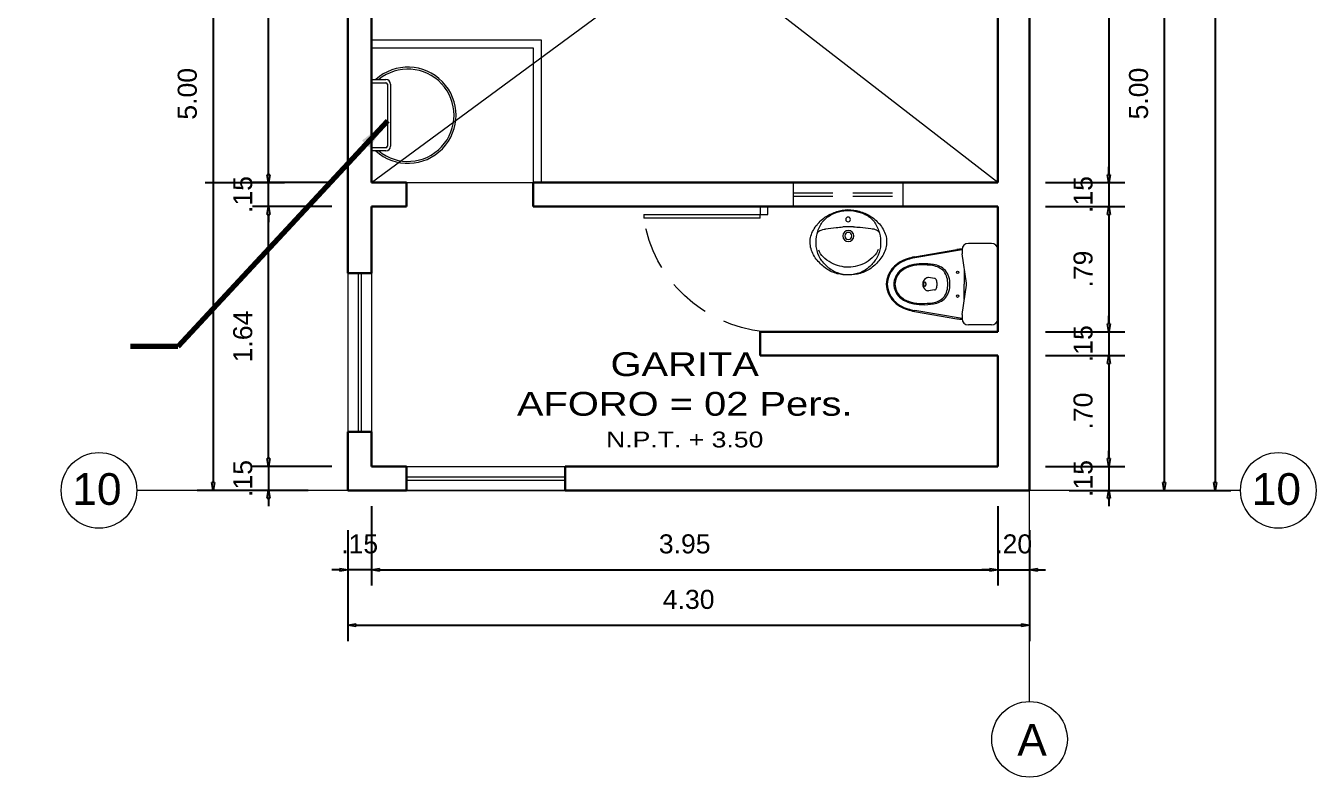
# Model space of a CAD drawing. Header units: millimetres. Extents: x 1675 to 1732.9, y 581.7 to 641.7.
# Drawn here: x 1717.38 to 1725.52, y 615.78 to 620.51 of the extents above; entities that cross this region are included whole.
import ezdxf

# ---------------------------------------------------------------- set-up
doc = ezdxf.new("R2010")
doc.units = ezdxf.units.MM
doc.linetypes.add('DASHDOT', pattern=[25.4, 12.7, -6.35, 0, -6.35])
doc.linetypes.add('HIDDEN', pattern=[0.375, 0.25, -0.125])
doc.layers.get('0').update_dxf_attribs({"lineweight": 5})
doc.layers.get('Defpoints').update_dxf_attribs({"color": 8, "lineweight": 5})
for name, color, linetype, lineweight in [('COTAS', 8, 'Continuous', 5), ('EJES', 92, 'DASHDOT', 5), ('ESCALERA', 8, 'Continuous', 5), ('MURO BAJO', 7, 'Continuous', 20), ('Muros', 7, 'Continuous', 30), ('PROYECCION', 8, 'HIDDEN', 5), ('Proyecciones', 8, 'HIDDEN', 5), ('PUERTA', 8, 'Continuous', 5), ('SANITARIOS', 8, 'Continuous', 5), ('texto', 7, 'Continuous', 5), ('VENTANAS', 8, 'Continuous', 9)]:
    doc.layers.add(name, color=color, linetype=linetype, lineweight=lineweight)
doc.styles.add('COTAS', font='', dxfattribs={"height": 0.22})
doc.styles.add('ROMANS', font='arial.ttf')
doc.styles.get("Standard").update_dxf_attribs({"font": 'arial.ttf'})
doc.styles.add('Texto peqño', font='sanss___.ttf', dxfattribs={"height": 0.12})
doc.styles.get('COTAS').set_extended_font_data('Zurich Ex BT')
doc.dimstyles.new('100', dxfattribs={"dimtxt": 0.12, "dimasz": 0.05, "dimexe": 0.1, "dimexo": 0.25, "dimgap": 0.1, "dimtad": 1, "dimzin": 4, "dimdsep": 46, "dimtxsty": 'Texto peqño', "dimblk": 'CLOSEDBLANK', "dimcen": -0.05, "dimdle": 0.1, "dimclrd": 256, "dimclre": 256, "dimclrt": 256, "dimadec": 0, "dimazin": 0, "dimtfac": 1, "dimtix": 1, "dimtmove": 0, "dimatfit": 3, "dimldrblk": 'ARCHTICK', "dimfxl": 0, "dimarcsym": 0})
doc.dimstyles.new('GINMASIO', dxfattribs={"dimtxt": 0.22, "dimasz": 0.35, "dimexe": 0.28, "dimexo": 0.09, "dimgap": 0.11, "dimtad": 1, "dimlfac": 0.5, "dimzin": 4, "dimdsep": 46, "dimtxsty": 'COTAS', "dimblk": 'SMALL', "dimcen": 0.3, "dimdle": 0.25, "dimclrd": 2, "dimclre": 2, "dimazin": 0, "dimtfac": 1, "dimtmove": 0, "dimatfit": 3, "dimfxl": 0, "dimarcsym": 0})

# ---------------------------------------------------------------- blocks, each defined once
blk = doc.blocks.new('_ClosedBlank')
at = {"color": 0, "linetype": 'ByBlock', "lineweight": -2}
for p, q in [((-1, 0.17), (0, 0)), ((-1, 0.17), (-1, -0.17)), ((0, 0), (-1, -0.17))]:
    blk.add_line(p, q, dxfattribs=at)
blk = doc.blocks.new('*D224')
at = {"layer": 'COTAS', "linetype": 'ByBlock', "lineweight": -2}
for p, q in [((1718.912, 617.7833), (1718.912, 617.8333)), ((1718.912, 617.7333), (1718.912, 617.5833)), ((1718.912, 617.5333), (1718.912, 617.4833))]:
    blk.add_line(p, q, dxfattribs=at)
at = {"layer": 'COTAS', "lineweight": -2}
for p, q in [((1719.312, 617.7333), (1718.812, 617.7333)), ((1719.162, 617.5833), (1718.812, 617.5833))]:
    blk.add_line(p, q, dxfattribs=at)
at = {"layer": 'Defpoints', "color": 0}
for p in [(1719.562, 617.7333, 0), (1718.912, 617.5833), (1719.412, 617.5833)]:
    blk.add_point(p, dxfattribs=at)
at = {"layer": 'COTAS', "lineweight": -2, "xscale": 0.05, "yscale": 0.05, "zscale": 0.05}
for p, rotation in [((1718.912, 617.7333), 270), ((1718.912, 617.5833), 90)]:
    blk.add_blockref('_ClosedBlank', p, dxfattribs=dict(at, rotation=rotation))
at = {"layer": 'COTAS', "insert": (1718.7501, 617.6583), "char_height": 0.12, "attachment_point": 5, "rotation": 90, "style": 'Texto peqño'}
blk.add_mtext('.15', dxfattribs=at)
blk = doc.blocks.new('_ARCHTICK')
at = {"color": 0, "linetype": 'ByBlock', "const_width": 0.15}
blk.add_lwpolyline([(-0.5, -0.5), (0.5, 0.5)], dxfattribs=at)
blk = doc.blocks.new('*D225')
at = {"layer": 'COTAS', "lineweight": -2}
for p, q in [((1718.962, 622.5833), (1718.462, 622.5833)), ((1718.962, 617.5833), (1718.462, 617.5833))]:
    blk.add_line(p, q, dxfattribs=at)
at = {"layer": 'COTAS', "linetype": 'ByBlock', "lineweight": -2}
blk.add_line((1718.562, 622.5333), (1718.562, 617.6333), dxfattribs=at)
at = {"layer": 'Defpoints', "color": 0}
for p in [(1719.412, 622.5833, 0), (1718.562, 617.5833), (1719.412, 617.5833)]:
    blk.add_point(p, dxfattribs=at)
at = {"layer": 'COTAS', "lineweight": -2, "xscale": 0.05, "yscale": 0.05, "zscale": 0.05}
for p, rotation in [((1718.562, 622.5833), 90), ((1718.562, 617.5833), 270)]:
    blk.add_blockref('_ClosedBlank', p, dxfattribs=dict(at, rotation=rotation))
at = {"layer": 'COTAS', "insert": (1718.4001, 620.0833), "char_height": 0.12, "attachment_point": 5, "rotation": 90, "style": 'Texto peqño'}
blk.add_mtext('5.00', dxfattribs=at)
blk = doc.blocks.new('*D260')
at = {"layer": 'COTAS', "lineweight": -2}
for p, q in [((1719.312, 619.3733), (1718.812, 619.3733)), ((1719.312, 617.7333), (1718.812, 617.7333))]:
    blk.add_line(p, q, dxfattribs=at)
at = {"layer": 'COTAS', "linetype": 'ByBlock', "lineweight": -2}
blk.add_line((1718.912, 617.7833), (1718.912, 619.3233), dxfattribs=at)
at = {"layer": 'Defpoints', "color": 0}
for p in [(1718.912, 619.3733), (1719.562, 619.3733), (1719.562, 617.7333)]:
    blk.add_point(p, dxfattribs=at)
at = {"layer": 'COTAS', "lineweight": -2, "xscale": 0.05, "yscale": 0.05, "zscale": 0.05}
for p, rotation in [((1718.912, 619.3733), 90), ((1718.912, 617.7333), 270)]:
    blk.add_blockref('_ClosedBlank', p, dxfattribs=dict(at, rotation=rotation))
at = {"layer": 'COTAS', "insert": (1718.7501, 618.5533), "char_height": 0.12, "attachment_point": 5, "rotation": 90, "style": 'Texto peqño'}
blk.add_mtext('1.64', dxfattribs=at)
blk = doc.blocks.new('*D261')
at = {"layer": 'COTAS', "linetype": 'ByBlock', "lineweight": -2}
for p, q in [((1718.912, 619.5733), (1718.912, 619.6233)), ((1718.912, 619.3733), (1718.912, 619.5233)), ((1718.912, 619.3233), (1718.912, 619.2733))]:
    blk.add_line(p, q, dxfattribs=at)
at = {"layer": 'COTAS', "lineweight": -2}
for p, q in [((1719.312, 619.5233), (1718.812, 619.5233)), ((1719.312, 619.3733), (1718.812, 619.3733))]:
    blk.add_line(p, q, dxfattribs=at)
at = {"layer": 'Defpoints', "color": 0}
for p in [(1718.912, 619.5233), (1719.562, 619.5233), (1719.562, 619.3733)]:
    blk.add_point(p, dxfattribs=at)
at = {"layer": 'COTAS', "lineweight": -2, "xscale": 0.05, "yscale": 0.05, "zscale": 0.05}
for p, rotation in [((1718.912, 619.5233), 270), ((1718.912, 619.3733), 90)]:
    blk.add_blockref('_ClosedBlank', p, dxfattribs=dict(at, rotation=rotation))
at = {"layer": 'COTAS', "insert": (1718.7501, 619.4483), "char_height": 0.12, "attachment_point": 5, "rotation": 90, "style": 'Texto peqño'}
blk.add_mtext('.15', dxfattribs=at)
blk = doc.blocks.new('*D262')
at = {"layer": 'COTAS', "lineweight": -2}
for p, q in [((1719.162, 622.5833), (1718.812, 622.5833)), ((1718.512, 619.5233), (1719.012, 619.5233))]:
    blk.add_line(p, q, dxfattribs=at)
at = {"layer": 'COTAS', "linetype": 'ByBlock', "lineweight": -2}
blk.add_line((1718.912, 619.5733), (1718.912, 622.5333), dxfattribs=at)
at = {"layer": 'Defpoints', "color": 0}
for p in [(1718.912, 622.5833), (1719.412, 622.5833), (1715.3168, 619.5233)]:
    blk.add_point(p, dxfattribs=at)
at = {"layer": 'COTAS', "lineweight": -2, "xscale": 0.05, "yscale": 0.05, "zscale": 0.05}
for p, rotation in [((1718.912, 622.5833), 90), ((1718.912, 619.5233), 270)]:
    blk.add_blockref('_ClosedBlank', p, dxfattribs=dict(at, rotation=rotation))
at = {"layer": 'COTAS', "insert": (1718.7501, 621.0533), "char_height": 0.12, "attachment_point": 5, "rotation": 90, "style": 'Texto peqño'}
blk.add_mtext('3.06', dxfattribs=at)
blk = doc.blocks.new('*D235')
at = {"layer": 'COTAS', "lineweight": -2}
for p, q in [((1724.4822, 631.2033), (1724.9822, 631.2033)), ((1724.4822, 617.5833), (1724.9822, 617.5833))]:
    blk.add_line(p, q, dxfattribs=at)
at = {"layer": 'COTAS', "linetype": 'ByBlock', "lineweight": -2}
blk.add_line((1724.8822, 631.1533), (1724.8822, 617.6333), dxfattribs=at)
at = {"layer": 'Defpoints', "color": 0}
for p in [(1723.712, 631.2033), (1723.712, 617.5833), (1724.8822, 617.5833)]:
    blk.add_point(p, dxfattribs=at)
at = {"layer": 'COTAS', "lineweight": -2, "xscale": 0.05, "yscale": 0.05, "zscale": 0.05}
for p, rotation in [((1724.8822, 631.2033), 90), ((1724.8822, 617.5833), 270)]:
    blk.add_blockref('_ClosedBlank', p, dxfattribs=dict(at, rotation=rotation))
at = {"layer": 'COTAS', "insert": (1724.7203, 624.3933), "char_height": 0.12, "attachment_point": 5, "rotation": 90, "style": 'Texto peqño'}
blk.add_mtext('13.62', dxfattribs=at)
blk = doc.blocks.new('*D243')
at = {"layer": 'COTAS', "lineweight": -2}
for p, q in [((1723.812, 622.4333), (1724.312, 622.4333)), ((1723.812, 619.5233), (1724.312, 619.5233))]:
    blk.add_line(p, q, dxfattribs=at)
at = {"layer": 'COTAS', "linetype": 'ByBlock', "lineweight": -2}
blk.add_line((1724.212, 622.3833), (1724.212, 619.5733), dxfattribs=at)
at = {"layer": 'Defpoints', "color": 0}
for p in [(1723.512, 622.4333), (1723.512, 619.5233), (1724.212, 619.5233)]:
    blk.add_point(p, dxfattribs=at)
at = {"layer": 'COTAS', "lineweight": -2, "xscale": 0.05, "yscale": 0.05, "zscale": 0.05}
for p, rotation in [((1724.212, 622.4333), 90), ((1724.212, 619.5233), 270)]:
    blk.add_blockref('_ClosedBlank', p, dxfattribs=dict(at, rotation=rotation))
at = {"layer": 'COTAS', "insert": (1724.0501, 620.9783), "char_height": 0.12, "attachment_point": 5, "rotation": 90, "style": 'Texto peqño'}
blk.add_mtext('2.91', dxfattribs=at)
blk = doc.blocks.new('*D246')
at = {"layer": 'COTAS', "lineweight": -2}
for p, q in [((1724.162, 622.5862), (1724.662, 622.5862)), ((1724.162, 617.5833), (1724.662, 617.5833))]:
    blk.add_line(p, q, dxfattribs=at)
at = {"layer": 'COTAS', "linetype": 'ByBlock', "lineweight": -2}
blk.add_line((1724.562, 622.5362), (1724.562, 617.6333), dxfattribs=at)
at = {"layer": 'Defpoints', "color": 0}
for p in [(1723.712, 622.5862), (1723.712, 617.5833), (1724.562, 617.5833)]:
    blk.add_point(p, dxfattribs=at)
at = {"layer": 'COTAS', "lineweight": -2, "xscale": 0.05, "yscale": 0.05, "zscale": 0.05}
for p, rotation in [((1724.562, 622.5862), 90), ((1724.562, 617.5833), 270)]:
    blk.add_blockref('_ClosedBlank', p, dxfattribs=dict(at, rotation=rotation))
at = {"layer": 'COTAS', "insert": (1724.4001, 620.0848), "char_height": 0.12, "attachment_point": 5, "rotation": 90, "style": 'Texto peqño'}
blk.add_mtext('5.00', dxfattribs=at)
blk = doc.blocks.new('*D250')
at = {"layer": 'COTAS', "linetype": 'ByBlock', "lineweight": -2}
for p, q in [((1724.212, 619.5733), (1724.212, 619.6233)), ((1724.212, 619.5233), (1724.212, 619.3733)), ((1724.212, 619.3233), (1724.212, 619.2733))]:
    blk.add_line(p, q, dxfattribs=at)
at = {"layer": 'COTAS', "lineweight": -2}
for p, q in [((1723.812, 619.5233), (1724.312, 619.5233)), ((1723.812, 619.3733), (1724.312, 619.3733))]:
    blk.add_line(p, q, dxfattribs=at)
at = {"layer": 'Defpoints', "color": 0}
for p in [(1723.512, 619.5233), (1723.512, 619.3733), (1724.212, 619.3733)]:
    blk.add_point(p, dxfattribs=at)
at = {"layer": 'COTAS', "lineweight": -2, "xscale": 0.05, "yscale": 0.05, "zscale": 0.05}
for p, rotation in [((1724.212, 619.5233), 270), ((1724.212, 619.3733), 90)]:
    blk.add_blockref('_ClosedBlank', p, dxfattribs=dict(at, rotation=rotation))
at = {"layer": 'COTAS', "insert": (1724.0501, 619.4483), "char_height": 0.12, "attachment_point": 5, "rotation": 90, "style": 'Texto peqño'}
blk.add_mtext('.15', dxfattribs=at)
blk = doc.blocks.new('*D251')
at = {"layer": 'COTAS', "lineweight": -2}
for p, q in [((1723.812, 619.3733), (1724.312, 619.3733)), ((1723.812, 618.5833), (1724.312, 618.5833))]:
    blk.add_line(p, q, dxfattribs=at)
at = {"layer": 'COTAS', "linetype": 'ByBlock', "lineweight": -2}
blk.add_line((1724.212, 619.3233), (1724.212, 618.6333), dxfattribs=at)
at = {"layer": 'Defpoints', "color": 0}
for p in [(1723.512, 619.3733), (1723.512, 618.5833), (1724.212, 618.5833)]:
    blk.add_point(p, dxfattribs=at)
at = {"layer": 'COTAS', "lineweight": -2, "xscale": 0.05, "yscale": 0.05, "zscale": 0.05}
for p, rotation in [((1724.212, 619.3733), 90), ((1724.212, 618.5833), 270)]:
    blk.add_blockref('_ClosedBlank', p, dxfattribs=dict(at, rotation=rotation))
at = {"layer": 'COTAS', "insert": (1724.0501, 618.9783), "char_height": 0.12, "attachment_point": 5, "rotation": 90, "style": 'Texto peqño'}
blk.add_mtext('.79', dxfattribs=at)
blk = doc.blocks.new('*D252')
at = {"layer": 'COTAS', "linetype": 'ByBlock', "lineweight": -2}
for p, q in [((1724.212, 618.6333), (1724.212, 618.6833)), ((1724.212, 618.5833), (1724.212, 618.4333)), ((1724.212, 618.3833), (1724.212, 618.3333))]:
    blk.add_line(p, q, dxfattribs=at)
at = {"layer": 'COTAS', "lineweight": -2}
for p, q in [((1723.812, 618.5833), (1724.312, 618.5833)), ((1723.812, 618.4333), (1724.312, 618.4333))]:
    blk.add_line(p, q, dxfattribs=at)
at = {"layer": 'Defpoints', "color": 0}
for p in [(1723.512, 618.5833), (1723.512, 618.4333), (1724.212, 618.4333)]:
    blk.add_point(p, dxfattribs=at)
at = {"layer": 'COTAS', "lineweight": -2, "xscale": 0.05, "yscale": 0.05, "zscale": 0.05}
for p, rotation in [((1724.212, 618.5833), 270), ((1724.212, 618.4333), 90)]:
    blk.add_blockref('_ClosedBlank', p, dxfattribs=dict(at, rotation=rotation))
at = {"layer": 'COTAS', "insert": (1724.0501, 618.5083), "char_height": 0.12, "attachment_point": 5, "rotation": 90, "style": 'Texto peqño'}
blk.add_mtext('.15', dxfattribs=at)
blk = doc.blocks.new('*D253')
at = {"layer": 'COTAS', "lineweight": -2}
for p, q in [((1723.812, 618.4333), (1724.312, 618.4333)), ((1723.812, 617.7333), (1724.312, 617.7333))]:
    blk.add_line(p, q, dxfattribs=at)
at = {"layer": 'COTAS', "linetype": 'ByBlock', "lineweight": -2}
blk.add_line((1724.212, 618.3833), (1724.212, 617.7833), dxfattribs=at)
at = {"layer": 'Defpoints', "color": 0}
for p in [(1723.512, 618.4333), (1723.512, 617.7333), (1724.212, 617.7333)]:
    blk.add_point(p, dxfattribs=at)
at = {"layer": 'COTAS', "lineweight": -2, "xscale": 0.05, "yscale": 0.05, "zscale": 0.05}
for p, rotation in [((1724.212, 618.4333), 90), ((1724.212, 617.7333), 270)]:
    blk.add_blockref('_ClosedBlank', p, dxfattribs=dict(at, rotation=rotation))
at = {"layer": 'COTAS', "insert": (1724.0501, 618.0833), "char_height": 0.12, "attachment_point": 5, "rotation": 90, "style": 'Texto peqño'}
blk.add_mtext('.70', dxfattribs=at)
blk = doc.blocks.new('*D254')
at = {"layer": 'COTAS', "linetype": 'ByBlock', "lineweight": -2}
for p, q in [((1724.212, 617.7833), (1724.212, 617.8333)), ((1724.212, 617.7333), (1724.212, 617.5833)), ((1724.212, 617.5333), (1724.212, 617.4833))]:
    blk.add_line(p, q, dxfattribs=at)
at = {"layer": 'COTAS', "lineweight": -2}
for p, q in [((1723.812, 617.7333), (1724.312, 617.7333)), ((1723.962, 617.5833), (1724.312, 617.5833))]:
    blk.add_line(p, q, dxfattribs=at)
at = {"layer": 'Defpoints', "color": 0}
for p in [(1723.512, 617.7333), (1723.712, 617.5833), (1724.212, 617.5833)]:
    blk.add_point(p, dxfattribs=at)
at = {"layer": 'COTAS', "lineweight": -2, "xscale": 0.05, "yscale": 0.05, "zscale": 0.05}
for p, rotation in [((1724.212, 617.7333), 270), ((1724.212, 617.5833), 90)]:
    blk.add_blockref('_ClosedBlank', p, dxfattribs=dict(at, rotation=rotation))
at = {"layer": 'COTAS', "insert": (1724.0501, 617.6583), "char_height": 0.12, "attachment_point": 5, "rotation": 90, "style": 'Texto peqño'}
blk.add_mtext('.15', dxfattribs=at)
blk = doc.blocks.new('WEFDED')
for p, q in [((1106.4174, 270.874), (1106.4174, 270.1781)), ((1106.4174, 270.874), (1106.4405, 270.874)), ((1106.4405, 270.1781), (1106.4405, 270.874)), ((1106.37, 270.1781), (1106.4174, 270.1781)), ((1106.37, 270.1307), (1106.37, 270.1781)), ((1106.4174, 270.1307), (1106.37, 270.1307)), ((1106.4174, 270.1781), (1106.4174, 270.1307)), ((1106.4405, 270.1781), (1106.4174, 270.1781))]:
    blk.add_line(p, q)
at = {"layer": 'Proyecciones'}
blk.add_arc((1106.3184, 270.0781), 0.8053, 5.43815, 81.27407, dxfattribs=at)
blk = doc.blocks.new('LAV')
for centre, radius in [((0, 0), 0.015), ((-0.0013, -0.104), 0.035), ((-0.0013, -0.104), 0.0225)]:
    blk.add_circle(centre, radius)
for centre, radius, start, end in [((0.0286, -0.232), 0.3041, 123.21207, 137.88508), ((-0.011, -0.1478), 0.2037, 116.08796, 136.15071), ((0.0133, -0.2374), 0.3006, 106.12311, 120.20751), ((0.014, -0.2372), 0.2954, 99.29424, 112.81741), ((0.0012, -0.1831), 0.2451, 90.10031, 106.92972), ((0.0057, -0.24), 0.297, 90.97076, 97.63274), ((-0.0116, -0.2397), 0.297, 80.97076, 87.63274), ((-0.0056, -0.183), 0.2451, 71.67378, 88.50319), ((-0.0198, -0.2368), 0.2954, 65.78609, 79.30926), ((-0.0191, -0.237), 0.3006, 58.39599, 72.48039), ((0.0074, -0.148), 0.2037, 42.45279, 62.51554), ((-0.0343, -0.2312), 0.3041, 40.71842, 55.39143), ((-0.0437, -0.1626), 0.2039, 138.71693, 161.94375), ((0.0374, -0.1449), 0.2422, 161.70873, 178.49142), ((-0.1685, -0.0938), 0.03, 111.08564, 166.0581), ((0.0011, -0.136), 0.2049, 140.87864, 160.89421), ((-0.1242, -0.2087), 0.1532, 97.26559, 111.08564), ((0.0522, -1.5925), 1.5482, 94.76697, 97.26559), ((-0.0102, -0.6647), 0.6186, 92.2733, 96.14554), ((-0.0235, 0.2777), 0.3245, 268.00607, 274.04981), ((0.0302, 0.2771), 0.3245, 264.55369, 270.59743), ((-0.006, -0.6648), 0.6186, 82.45796, 86.3302), ((-0.091, -1.5907), 1.5482, 81.33791, 83.83653), ((0.1191, -0.2117), 0.1532, 67.51786, 81.33791), ((-0.0044, -0.1359), 0.2049, 17.70929, 37.72486), ((0.1662, -0.0979), 0.03, 12.54539, 67.51786), ((-0.0409, -0.1439), 0.2422, 0.11207, 16.89477), ((0.0397, -0.1637), 0.2039, 16.65975, 39.88657), ((-0.1084, -0.1458), 0.1345, 176.69421, 194.63183), ((-0.136, -0.1325), 0.1068, 161.94375, 182.95939), ((-0.0298, -0.153), 0.1755, 175.27149, 186.91819), ((0.0261, -0.1537), 0.1755, 351.68531, 3.33201), ((0.1048, -0.1484), 0.1345, 343.97167, 1.90929), ((0.1328, -0.1358), 0.1068, 355.64411, 16.65975), ((-0.0612, -0.1335), 0.1833, 194.63183, 220.51929), ((-0.0277, -0.1527), 0.1776, 186.91819, 210.1042), ((-0.1015, -0.1655), 0.0902, 194.85678, 227.01181), ((0.073, -0.0799), 0.3015, 212.48776, 226.11574), ((-0.0325, -0.1164), 0.1741, 221.39232, 242.35676), ((0.0296, -0.1172), 0.1741, 296.24674, 317.21118), ((0.0975, -0.168), 0.0902, 311.59169, 343.74672), ((0.024, -0.1534), 0.1776, 328.4993, 351.68531), ((0.0579, -0.1349), 0.1833, 318.08421, 343.97167), ((0.0057, -0.0964), 0.2587, 217.1323, 234.49963), ((-0.0172, -0.1334), 0.2153, 233.74274, 253.86829), ((0.0031, -0.1441), 0.2069, 227.72475, 247.74002), ((-0.0111, -0.0959), 0.2024, 239.70568, 256.32653), ((-0.0074, -0.1401), 0.1609, 251.30656, 271.3318), ((0.004, -0.1403), 0.1609, 267.2717, 287.29694), ((0.0088, -0.0961), 0.2024, 282.27697, 298.89782), ((-0.0067, -0.1439), 0.2069, 290.86348, 310.87875), ((0.0139, -0.1338), 0.2153, 284.73521, 304.86076), ((-0.0749, -0.0781), 0.3015, 312.48776, 326.11574), ((-0.0081, -0.0962), 0.2587, 304.10387, 321.4712), ((-0.0006, -0.0458), 0.3042, 255.45069, 269.3069), ((0.0011, -0.1416), 0.2085, 248.52068, 268.52445), ((-0.0046, -0.1415), 0.2085, 270.07905, 290.08282), ((-0.0005, -0.0458), 0.3042, 269.2966, 283.15281)]:
    blk.add_arc(centre, radius, start, end)
blk = doc.blocks.new('*D226')
at = {"layer": 'COTAS', "lineweight": -2}
for p, q in [((1719.562, 617.4833), (1719.562, 616.9833)), ((1723.512, 617.4833), (1723.512, 616.9833))]:
    blk.add_line(p, q, dxfattribs=at)
at = {"layer": 'COTAS', "linetype": 'ByBlock', "lineweight": -2}
blk.add_line((1719.612, 617.0833), (1723.462, 617.0833), dxfattribs=at)
at = {"layer": 'Defpoints', "color": 0}
for p in [(1719.562, 617.7333), (1723.512, 617.7333), (1723.512, 617.0833)]:
    blk.add_point(p, dxfattribs=at)
at = {"layer": 'COTAS', "lineweight": -2, "xscale": 0.05, "yscale": 0.05, "zscale": 0.05, "rotation": 180}
blk.add_blockref('_ClosedBlank', (1719.562, 617.0833), dxfattribs=at)
at = {"layer": 'COTAS', "lineweight": -2, "xscale": 0.05, "yscale": 0.05, "zscale": 0.05}
blk.add_blockref('_ClosedBlank', (1723.512, 617.0833), dxfattribs=at)
at = {"layer": 'COTAS', "insert": (1721.537, 617.2452), "char_height": 0.12, "attachment_point": 5, "style": 'Texto peqño'}
blk.add_mtext('3.95', dxfattribs=at)
blk = doc.blocks.new('*D227')
at = {"layer": 'COTAS', "lineweight": -2}
for p, q in [((1723.512, 617.4833), (1723.512, 616.9833)), ((1723.712, 617.3333), (1723.712, 616.9833))]:
    blk.add_line(p, q, dxfattribs=at)
at = {"layer": 'COTAS', "linetype": 'ByBlock', "lineweight": -2}
for p, q in [((1723.462, 617.0833), (1723.412, 617.0833)), ((1723.512, 617.0833), (1723.712, 617.0833)), ((1723.762, 617.0833), (1723.812, 617.0833))]:
    blk.add_line(p, q, dxfattribs=at)
at = {"layer": 'Defpoints', "color": 0}
for p in [(1723.512, 617.7333), (1723.712, 617.5833, 0), (1723.712, 617.0833)]:
    blk.add_point(p, dxfattribs=at)
at = {"layer": 'COTAS', "lineweight": -2, "xscale": 0.05, "yscale": 0.05, "zscale": 0.05}
blk.add_blockref('_ClosedBlank', (1723.512, 617.0833), dxfattribs=at)
at = {"layer": 'COTAS', "lineweight": -2, "xscale": 0.05, "yscale": 0.05, "zscale": 0.05, "rotation": 180}
blk.add_blockref('_ClosedBlank', (1723.712, 617.0833), dxfattribs=at)
at = {"layer": 'COTAS', "insert": (1723.612, 617.2451), "char_height": 0.12, "attachment_point": 5, "style": 'Texto peqño'}
blk.add_mtext('.20', dxfattribs=at)
blk = doc.blocks.new('*D228')
at = {"layer": 'COTAS', "lineweight": -2}
for p, q in [((1719.412, 617.1333), (1719.412, 616.6333)), ((1723.712, 617.1333), (1723.712, 616.6333))]:
    blk.add_line(p, q, dxfattribs=at)
at = {"layer": 'COTAS', "linetype": 'ByBlock', "lineweight": -2}
blk.add_line((1719.462, 616.7333), (1723.662, 616.7333), dxfattribs=at)
at = {"layer": 'Defpoints', "color": 0}
for p in [(1719.412, 617.5833, 0), (1723.712, 617.5833, 0), (1723.712, 616.7333)]:
    blk.add_point(p, dxfattribs=at)
at = {"layer": 'COTAS', "lineweight": -2, "xscale": 0.05, "yscale": 0.05, "zscale": 0.05, "rotation": 180}
blk.add_blockref('_ClosedBlank', (1719.412, 616.7333), dxfattribs=at)
at = {"layer": 'COTAS', "lineweight": -2, "xscale": 0.05, "yscale": 0.05, "zscale": 0.05}
blk.add_blockref('_ClosedBlank', (1723.712, 616.7333), dxfattribs=at)
at = {"layer": 'COTAS', "insert": (1721.562, 616.8952), "char_height": 0.12, "attachment_point": 5, "style": 'Texto peqño'}
blk.add_mtext('4.30', dxfattribs=at)
blk = doc.blocks.new('*D229')
at = {"layer": 'COTAS', "lineweight": -2}
for p, q in [((1719.562, 617.4833), (1719.562, 616.9833)), ((1719.412, 617.3333), (1719.412, 616.9833))]:
    blk.add_line(p, q, dxfattribs=at)
at = {"layer": 'COTAS', "linetype": 'ByBlock', "lineweight": -2}
for p, q in [((1719.362, 617.0833), (1719.312, 617.0833)), ((1719.562, 617.0833), (1719.412, 617.0833)), ((1719.612, 617.0833), (1719.662, 617.0833))]:
    blk.add_line(p, q, dxfattribs=at)
at = {"layer": 'Defpoints', "color": 0}
for p in [(1719.562, 617.7333), (1719.412, 617.5833), (1719.412, 617.0833)]:
    blk.add_point(p, dxfattribs=at)
at = {"layer": 'COTAS', "lineweight": -2, "xscale": 0.05, "yscale": 0.05, "zscale": 0.05}
blk.add_blockref('_ClosedBlank', (1719.412, 617.0833), dxfattribs=at)
at = {"layer": 'COTAS', "lineweight": -2, "xscale": 0.05, "yscale": 0.05, "zscale": 0.05, "rotation": 180}
blk.add_blockref('_ClosedBlank', (1719.562, 617.0833), dxfattribs=at)
at = {"layer": 'COTAS', "insert": (1719.487, 617.2451), "char_height": 0.12, "attachment_point": 5, "style": 'Texto peqño'}
blk.add_mtext('.15', dxfattribs=at)
blk = doc.blocks.new('_Small')
at = {"layer": 'Muros', "color": 0, "lineweight": -2}
blk.add_circle((0, 0), 0.25, dxfattribs=at)

msp = doc.modelspace()

# ---------------------------------------------------------------- linework, layer by layer
at = {"layer": 'EJES', "ltscale": 10}
for p, q in [((1723.712, 616.2524), (1723.712, 619.0024)), ((1721.3452, 617.5833, 0), (1718.081, 617.5833, 0)), ((1725.0429, 617.5833, 0), (1721.7788, 617.5833, 0))]:
    msp.add_line(p, q, dxfattribs=at)
for centre in [(1717.8425, 617.5833, 0), (1725.2814, 617.5833, 0), (1723.712, 616.0139)]:
    msp.add_circle(centre, 0.2385, dxfattribs=at)
at = {"layer": 'ESCALERA'}
for p, q in [((1719.562, 620.4233, 0), (1720.632, 620.4233, 0)), ((1719.562, 620.3733, 0), (1720.582, 620.3733, 0)), ((1720.582, 620.3733, 0), (1720.582, 619.5233, 0)), ((1720.632, 620.4233, 0), (1720.632, 619.5233, 0)), ((1719.562, 620.1733, 0), (1719.652, 620.1733, 0)), ((1719.562, 620.1533, 0), (1719.652, 620.1533, 0)), ((1719.662, 620.1433, 0), (1719.662, 619.7533, 0)), ((1719.682, 620.1433, 0), (1719.682, 619.7533, 0)), ((1719.652, 619.7433, 0), (1719.562, 619.7433, 0)), ((1719.652, 619.7233, 0), (1719.562, 619.7233, 0))]:
    msp.add_line(p, q, dxfattribs=at)
at = {"layer": 'ESCALERA', "elevation": 0}
msp.add_lwpolyline([(1719.782, 619.5233), (1720.582, 619.5233)], dxfattribs=at)
at = {"layer": 'ESCALERA'}
for centre, radius, start, end in [((1719.7912, 619.9483, 0), 0.3033, 227.89057, 132.10943), ((1719.7912, 619.9483, 0), 0.2908, 230.69235, 129.30765), ((1719.652, 620.1433, 0), 0.03, 0, 90), ((1719.652, 620.1433, 0), 0.01, 0, 90), ((1719.652, 619.7533, 0), 0.03, 270, 0), ((1719.652, 619.7533, 0), 0.01, 270, 0)]:
    msp.add_arc(centre, radius, start, end, dxfattribs=at)
at = {"layer": 'MURO BAJO'}
for p, q in [((1719.412, 618.9533, 0), (1719.412, 617.9533, 0)), ((1719.562, 618.9533, 0), (1719.562, 617.9533, 0)), ((1719.782, 617.7333, 0), (1720.782, 617.7333, 0)), ((1719.782, 617.5833, 0), (1720.782, 617.5833, 0))]:
    msp.add_line(p, q, dxfattribs=at)
at = {"layer": 'Muros'}
for p, q in [((1723.712, 631.2033, 0), (1723.712, 617.5833, 0)), ((1719.412, 622.7333, 0), (1719.412, 618.9533, 0)), ((1719.562, 622.7333, 0), (1719.562, 619.5233, 0)), ((1723.512, 622.4333, 0), (1723.512, 619.5233, 0)), ((1719.562, 619.5233, 0), (1719.782, 619.5233, 0)), ((1719.782, 619.5233, 0), (1719.782, 619.3733, 0)), ((1720.582, 619.5233, 0), (1722.912, 619.5233, 0)), ((1720.582, 619.3733, 0), (1720.582, 619.5233, 0)), ((1722.912, 619.5233, 0), (1723.512, 619.5233, 0)), ((1719.562, 619.3733, 0), (1719.562, 618.9533, 0)), ((1719.562, 619.3733, 0), (1719.782, 619.3733, 0)), ((1720.582, 619.3733, 0), (1722.222, 619.3733, 0)), ((1722.222, 619.3733, 0), (1723.512, 619.3733, 0)), ((1723.512, 619.3733, 0), (1723.512, 618.5833, 0)), ((1719.412, 618.9533, 0), (1719.562, 618.9533, 0)), ((1723.512, 618.5833, 0), (1722.012, 618.5833, 0)), ((1722.012, 618.5833, 0), (1722.012, 618.4333, 0)), ((1722.012, 618.4333, 0), (1723.512, 618.4333, 0)), ((1723.512, 618.4333, 0), (1723.512, 617.7333, 0)), ((1719.412, 617.9533, 0), (1719.562, 617.9533, 0)), ((1719.412, 617.9533, 0), (1719.412, 617.5833, 0)), ((1719.562, 617.9533, 0), (1719.562, 617.7333, 0)), ((1719.562, 617.7333, 0), (1719.782, 617.7333, 0)), ((1719.782, 617.5833, 0), (1719.782, 617.7333, 0)), ((1720.782, 617.7333, 0), (1723.512, 617.7333, 0)), ((1720.782, 617.5833, 0), (1720.782, 617.7333, 0)), ((1719.782, 617.5833, 0), (1719.412, 617.5833, 0)), ((1720.782, 617.5833, 0), (1723.512, 617.5833, 0)), ((1723.712, 617.5833, 0), (1723.512, 617.5833, 0))]:
    msp.add_line(p, q, dxfattribs=at)
at = {"layer": 'PROYECCION'}
for p, q in [((1722.222, 619.5233, 0), (1722.222, 619.3733, 0)), ((1722.222, 619.4583, 0), (1722.912, 619.4583, 0)), ((1722.912, 619.5233, 0), (1722.912, 619.3733, 0)), ((1722.222, 619.4383, 0), (1722.912, 619.4383, 0))]:
    msp.add_line(p, q, dxfattribs=at)
at = {"layer": 'SANITARIOS'}
for p, q in [((1723.472, 619.1405, 0), (1723.3264, 619.1405, 0)), ((1723.472, 619.1405, 0), (1723.3264, 619.1405, 0)), ((1722.986, 619.0549, 0), (1723.2532, 619.101, 0)), ((1722.986, 619.0549, 0), (1723.2532, 619.101, 0)), ((1723.2864, 619.0996, 0), (1722.9877, 619.0492, 0)), ((1723.2864, 619.0996, 0), (1722.9877, 619.0492, 0)), ((1723.2864, 619.1005, 0), (1723.2864, 619.0755, 0)), ((1723.2864, 619.1005, 0), (1723.2864, 619.0755, 0)), ((1723.3136, 618.889, 0), (1723.2864, 619.0755, 0)), ((1723.3136, 618.889, 0), (1723.2864, 619.0755, 0)), ((1723.512, 619.1005, 0), (1723.512, 618.6662, 0)), ((1723.512, 619.1005, 0), (1723.512, 618.6662, 0)), ((1723.3005, 618.979, 0), (1723.3005, 618.8832, 0)), ((1723.3005, 618.979, 0), (1723.3005, 618.8832, 0)), ((1723.1129, 618.9195, 0), (1723.0753, 618.9247, 0)), ((1723.1129, 618.9195, 0), (1723.0753, 618.9247, 0)), ((1723.2864, 618.6912, 0), (1723.3136, 618.8774, 0)), ((1723.2864, 618.6912, 0), (1723.3136, 618.8774, 0)), ((1723.3005, 618.7875, 0), (1723.3005, 618.8832, 0)), ((1723.3005, 618.7875, 0), (1723.3005, 618.8832, 0)), ((1723.1129, 618.8469, 0), (1723.0753, 618.8418, 0)), ((1723.1129, 618.8469, 0), (1723.0753, 618.8418, 0)), ((1723.2864, 618.6669, 0), (1722.9877, 618.7173, 0)), ((1723.2864, 618.6669, 0), (1722.9877, 618.7173, 0)), ((1722.986, 618.7115, 0), (1723.2532, 618.6654, 0)), ((1722.986, 618.7115, 0), (1723.2532, 618.6654, 0)), ((1723.2864, 618.6912, 0), (1723.2864, 618.6662, 0)), ((1723.2864, 618.6912, 0), (1723.2864, 618.6662, 0)), ((1723.472, 618.6262, 0), (1723.3264, 618.6262, 0)), ((1723.472, 618.6262, 0), (1723.3264, 618.6262, 0))]:
    msp.add_line(p, q, dxfattribs=at)
at = {"layer": 'SANITARIOS', "elevation": 0}
msp.add_lwpolyline([(1723.0515, 618.8712, 0.139005), (1723.0544, 618.8721, 0.107089), (1723.0572, 618.8747, 0.080212), (1723.0589, 618.8785, 0.06796), (1723.0595, 618.8832, 0.06796), (1723.0589, 618.888, 0.080212), (1723.0572, 618.8917, 0.107089), (1723.0544, 618.8944, 0.139005), (1723.0515, 618.8952, 0.139005), (1723.0486, 618.8944, 0.107089), (1723.0458, 618.8917, 0.080212), (1723.0441, 618.888, 0.06796), (1723.0434, 618.8832, 0.06796), (1723.0441, 618.8785, 0.080212), (1723.0458, 618.8747, 0.107089), (1723.0486, 618.8721, 0.139005)], format="xyb", close=True, dxfattribs=at)
msp.add_lwpolyline([(1723.0515, 618.8712, 0.139005), (1723.0544, 618.8721, 0.107089), (1723.0572, 618.8747, 0.080212), (1723.0589, 618.8785, 0.06796), (1723.0595, 618.8832, 0.06796), (1723.0589, 618.888, 0.080212), (1723.0572, 618.8917, 0.107089), (1723.0544, 618.8944, 0.139005), (1723.0515, 618.8952, 0.139005), (1723.0486, 618.8944, 0.107089), (1723.0458, 618.8917, 0.080212), (1723.0441, 618.888, 0.06796), (1723.0434, 618.8832, 0.06796), (1723.0441, 618.8785, 0.080212), (1723.0458, 618.8747, 0.107089), (1723.0486, 618.8721, 0.139005)], format="xyb", close=True, dxfattribs=at)
at = {"layer": 'SANITARIOS'}
for centre in [(1723.2585, 618.9582, 0), (1723.2585, 618.9582, 0), (1723.2585, 618.8082, 0), (1723.2585, 618.8082, 0)]:
    msp.add_circle(centre, 0.008, dxfattribs=at)
for centre, radius, start, end in [((1723.3264, 619.1005, 0), 0.04, 90, 180), ((1723.3264, 619.1005, 0), 0.04, 90, 180), ((1723.472, 619.1005, 0), 0.04, 0, 90), ((1723.472, 619.1005, 0), 0.04, 0, 90), ((1723.0009, 618.8465, 0), 0.2058, 106.92697, 136.49302), ((1723.0009, 618.8465, 0), 0.2058, 106.92697, 136.49302), ((1723.0364, 618.7634, 0), 0.2959, 99.79293, 108.8085), ((1723.0364, 618.7634, 0), 0.2959, 99.79293, 108.8085), ((1723.0364, 618.7609, 0), 0.2923, 99.58484, 108.43225), ((1723.0364, 618.7609, 0), 0.2923, 99.58484, 108.43225), ((1723.2787, 618.9532, 0), 0.15, 87.03889, 99.79293), ((1723.2787, 618.9532, 0), 0.15, 87.03889, 99.79293), ((1722.9732, 618.8769, 0), 0.1648, 137.52725, 177.80641), ((1722.9732, 618.8769, 0), 0.1648, 137.52725, 177.80641), ((1722.9736, 618.877, 0), 0.1593, 137.17458, 177.74774), ((1722.9736, 618.877, 0), 0.1593, 137.17458, 177.74774), ((1722.977, 618.8774, 0), 0.1217, 134.11418, 177.24004), ((1722.977, 618.8774, 0), 0.1217, 134.11418, 177.24004), ((1723.0007, 618.8468, 0), 0.1997, 106.5054, 136.11269), ((1723.0007, 618.8468, 0), 0.1997, 106.5054, 136.11269), ((1722.9777, 618.8774, 0), 0.1154, 133.44231, 177.12854), ((1722.9777, 618.8774, 0), 0.1154, 133.44231, 177.12854), ((1722.9991, 618.8496, 0), 0.157, 102.7254, 132.83076), ((1722.9991, 618.8496, 0), 0.157, 102.7254, 132.83076), ((1722.9988, 618.8502, 0), 0.1497, 101.86665, 132.11554), ((1722.9988, 618.8502, 0), 0.1497, 101.86665, 132.11554), ((1723.0367, 618.733, 0), 0.2793, 90.66687, 104.99291), ((1723.0367, 618.733, 0), 0.2793, 90.66687, 104.99291), ((1723.0368, 618.7245, 0), 0.2808, 90.68187, 104.19332), ((1723.0368, 618.7245, 0), 0.2808, 90.68187, 104.19332), ((1723.0441, 618.584, 0), 0.4284, 81.75873, 91.41788), ((1723.0441, 618.584, 0), 0.4284, 81.75873, 91.41788), ((1723.0307, 618.5183, 0), 0.487, 81.70499, 89.67607), ((1723.0307, 618.5183, 0), 0.487, 81.70499, 89.67607), ((1723.0845, 618.8783, 0), 0.1229, 44.00697, 82.2929), ((1723.0845, 618.8783, 0), 0.1229, 44.00697, 82.2929), ((1723.0877, 618.8768, 0), 0.1323, 44.30183, 82.29504), ((1723.0877, 618.8768, 0), 0.1323, 44.30183, 82.29504), ((1723.0585, 618.8865, 0), 0.1381, 358.63523, 34.00419), ((1723.0585, 618.8865, 0), 0.1381, 358.63523, 34.00419), ((1723.0778, 618.8891, 0), 0.1319, 357.46662, 37.44602), ((1723.0778, 618.8891, 0), 0.1319, 357.46662, 37.44602), ((1722.9732, 618.8895, 0), 0.1648, 182.19359, 222.47275), ((1722.9732, 618.8895, 0), 0.1648, 182.19359, 222.47275), ((1722.9736, 618.8895, 0), 0.1593, 182.25226, 222.82542), ((1722.9736, 618.8895, 0), 0.1593, 182.25226, 222.82542), ((1722.977, 618.8891, 0), 0.1217, 182.75996, 225.88582), ((1722.977, 618.8891, 0), 0.1217, 182.75996, 225.88582), ((1722.9777, 618.889, 0), 0.1154, 182.87146, 226.55769), ((1722.9777, 618.889, 0), 0.1154, 182.87146, 226.55769), ((1723.0841, 618.8832, 0), 0.0456, 126.18323, 180), ((1723.0841, 618.8832, 0), 0.0456, 126.18323, 180), ((1723.0841, 618.8832, 0), 0.0456, 180, 233.81677), ((1723.0841, 618.8832, 0), 0.0456, 180, 233.81677), ((1723.0719, 618.8999, 0), 0.025, 82.23483, 126.18323), ((1723.0719, 618.8999, 0), 0.025, 82.23483, 126.18323), ((1723.1109, 618.9047, 0), 0.015, 13.76961, 82.23483), ((1723.1109, 618.9047, 0), 0.015, 13.76961, 82.23483), ((1723.0234, 618.8832, 0), 0.1051, 0, 13.76961), ((1723.0234, 618.8832, 0), 0.1051, 0, 13.76961), ((1723.0234, 618.8832, 0), 0.1051, 346.23039, 0), ((1723.0234, 618.8832, 0), 0.1051, 346.23039, 0), ((1723.0585, 618.8799, 0), 0.1381, 325.99581, 1.36477), ((1723.0585, 618.8799, 0), 0.1381, 325.99581, 1.36477), ((1723.0778, 618.8774, 0), 0.1319, 322.55398, 2.53338), ((1723.0778, 618.8774, 0), 0.1319, 322.55398, 2.53338), ((1723.2741, 618.8832, 0), 0.04, 351.67758, 8.31416), ((1723.2741, 618.8832, 0), 0.04, 351.67758, 8.31416), ((1722.9991, 618.9169, 0), 0.157, 227.16924, 257.2746), ((1722.9991, 618.9169, 0), 0.157, 227.16924, 257.2746), ((1722.9988, 618.9163, 0), 0.1497, 227.88446, 258.13335), ((1722.9988, 618.9163, 0), 0.1497, 227.88446, 258.13335), ((1723.0719, 618.8666, 0), 0.025, 233.81677, 277.76517), ((1723.0719, 618.8666, 0), 0.025, 233.81677, 277.76517), ((1723.0845, 618.8881, 0), 0.1229, 277.7071, 315.99303), ((1723.0845, 618.8881, 0), 0.1229, 277.7071, 315.99303), ((1723.0877, 618.8896, 0), 0.1323, 277.70496, 315.69817), ((1723.0877, 618.8896, 0), 0.1323, 277.70496, 315.69817), ((1723.1109, 618.8618, 0), 0.015, 277.76517, 346.23039), ((1723.1109, 618.8618, 0), 0.015, 277.76517, 346.23039), ((1723.0009, 618.9199, 0), 0.2058, 223.50698, 253.07303), ((1723.0009, 618.9199, 0), 0.2058, 223.50698, 253.07303), ((1723.0007, 618.9196, 0), 0.1997, 223.88731, 253.4946), ((1723.0007, 618.9196, 0), 0.1997, 223.88731, 253.4946), ((1723.0364, 619.0031, 0), 0.2959, 251.1915, 260.20707), ((1723.0364, 619.0031, 0), 0.2959, 251.1915, 260.20707), ((1723.0364, 619.0055, 0), 0.2923, 251.56775, 260.41516), ((1723.0364, 619.0055, 0), 0.2923, 251.56775, 260.41516), ((1723.0367, 619.0335, 0), 0.2793, 255.00709, 269.33313), ((1723.0367, 619.0335, 0), 0.2793, 255.00709, 269.33313), ((1723.0368, 619.042, 0), 0.2808, 255.80668, 269.31813), ((1723.0368, 619.042, 0), 0.2808, 255.80668, 269.31813), ((1723.0307, 619.2482, 0), 0.487, 270.32393, 278.29501), ((1723.0307, 619.2482, 0), 0.487, 270.32393, 278.29501), ((1723.0441, 619.1824, 0), 0.4284, 268.58212, 278.24127), ((1723.0441, 619.1824, 0), 0.4284, 268.58212, 278.24127), ((1723.2787, 618.8132, 0), 0.15, 260.20707, 272.96597), ((1723.2787, 618.8132, 0), 0.15, 260.20707, 272.96597), ((1723.3264, 618.6662, 0), 0.04, 180, 270), ((1723.3264, 618.6662, 0), 0.04, 180, 270), ((1723.472, 618.6662, 0), 0.04, 270, 0), ((1723.472, 618.6662, 0), 0.04, 270, 0)]:
    msp.add_arc(centre, radius, start, end, dxfattribs=at)
at = {"layer": 'texto'}
msp.add_line((1723.0335, 618.8832, 0), (1723.0335, 618.8832, 0), dxfattribs=at)
msp.add_line((1723.0335, 618.8832, 0), (1723.0335, 618.8832, 0), dxfattribs=at)
msp.add_line((1723.0335, 618.8832, 0), (1723.0335, 618.8832, 0), dxfattribs=at)
msp.add_line((1723.0335, 618.8832, 0), (1723.0335, 618.8832, 0), dxfattribs=at)
msp.add_line((1723.0335, 618.8832, 0), (1723.0335, 618.8832, 0), dxfattribs=at)
msp.add_line((1723.0335, 618.8832, 0), (1723.0335, 618.8832, 0), dxfattribs=at)
msp.add_line((1723.0335, 618.8832, 0), (1723.0335, 618.8832, 0), dxfattribs=at)
msp.add_line((1723.0335, 618.8832, 0), (1723.0335, 618.8832, 0), dxfattribs=at)
msp.add_line((1723.0335, 618.8832, 0), (1723.0335, 618.8832, 0), dxfattribs=at)
msp.add_line((1723.0335, 618.8832, 0), (1723.0335, 618.8832, 0), dxfattribs=at)
msp.add_line((1723.0335, 618.8832, 0), (1723.0335, 618.8832, 0), dxfattribs=at)
msp.add_line((1723.0335, 618.8832, 0), (1723.0335, 618.8832, 0), dxfattribs=at)
msp.add_line((1723.0335, 618.8832, 0), (1723.0335, 618.8832, 0), dxfattribs=at)
msp.add_line((1723.0335, 618.8832, 0), (1723.0335, 618.8832, 0), dxfattribs=at)
msp.add_line((1723.0335, 618.8832, 0), (1723.0335, 618.8832, 0), dxfattribs=at)
msp.add_line((1723.0335, 618.8832, 0), (1723.0335, 618.8832, 0), dxfattribs=at)
at = {"layer": 'VENTANAS'}
for p, q in [((1723.512, 619.5233, 0), (1719.562, 622.5833, 0)), ((1719.562, 619.5233, 0), (1723.512, 622.4333, 0)), ((1719.477, 618.9533, 0), (1719.477, 617.9533, 0)), ((1719.497, 618.9533, 0), (1719.497, 617.9533, 0)), ((1719.782, 617.6683, 0), (1720.782, 617.6683, 0)), ((1719.782, 617.6483, 0), (1720.782, 617.6483, 0))]:
    msp.add_line(p, q, dxfattribs=at)

# ---------------------------------------------------------------- block references
at = {"layer": 'ESCALERA', "xscale": -1}
msp.add_blockref('LAV', (1722.5677, 619.2913, 0), dxfattribs=at)
at = {"layer": 'PUERTA', "xscale": -1.052808518064551, "yscale": 1.052808518064551, "zscale": 1.052808518064451, "rotation": 90}
msp.add_blockref('WEFDED', (2006.4578, 1784.1691, 0), dxfattribs=at)

# ---------------------------------------------------------------- texts
at = {"layer": 'EJES', "ltscale": 10}
for p in [(1717.6744, 617.4919, 0), (1725.1134, 617.4919, 0)]:
    msp.add_text('10', height=0.2, rotation=360, dxfattribs=at).set_placement(p)
msp.add_text('A', height=0.2, dxfattribs=at).set_placement((1723.6347, 615.9106))
at = {"layer": 'texto', "insert": (1721.537, 618.1533, 0), "char_height": 0.15, "attachment_point": 5, "style": 'ROMANS'}
msp.add_mtext('{\\W1.2;GARITA\\PAFORO = 02 Pers.\\P\\H0.66667x;N.P.T. + 3.50}', dxfattribs=at)

# ---------------------------------------------------------------- dimensions: what is measured, and where the dimension line sits
at = {"layer": 'COTAS'}
dim = msp.add_linear_dim(base=(1724.8822, 617.5833, 0), p1=(1723.712, 631.2033, 0), p2=(1723.712, 617.5833, 0), angle=90, dimstyle='100', dxfattribs=at)
dim.commit()
dim.dimension.update_dxf_attribs({"geometry": '*D235', "text_midpoint": (1724.7203, 624.3933, 0)})
for base, p1, p2, angle, picture, middle in [((1718.912, 622.5833, 0), (1715.3168, 619.5233, 0), (1719.412, 622.5833, 0), 90, '*D262', (1718.7501, 621.0533, 0)), ((1718.562, 617.5833, 0), (1719.412, 622.5833, 0), (1719.412, 617.5833, 0), 90, '*D225', (1718.4001, 620.0833, 0)), ((1724.562, 617.5833, 0), (1723.712, 622.5862, 0), (1723.712, 617.5833, 0), 90, '*D246', (1724.4001, 620.0848, 0)), ((1724.212, 619.5233, 0), (1723.512, 622.4333, 0), (1723.512, 619.5233, 0), 90, '*D243', (1724.0501, 620.9783, 0)), ((1718.912, 619.5233, 0), (1719.562, 619.3733, 0), (1719.562, 619.5233, 0), 90, '*D261', (1718.7501, 619.4483, 0)), ((1724.212, 619.3733, 0), (1723.512, 619.5233, 0), (1723.512, 619.3733, 0), 90, '*D250', (1724.0501, 619.4483, 0)), ((1718.912, 619.3733, 0), (1719.562, 617.7333, 0), (1719.562, 619.3733, 0), 90, '*D260', (1718.7501, 618.5533, 0)), ((1724.212, 618.5833, 0), (1723.512, 619.3733, 0), (1723.512, 618.5833, 0), 90, '*D251', (1724.0501, 618.9783, 0)), ((1724.212, 618.4333, 0), (1723.512, 618.5833, 0), (1723.512, 618.4333, 0), 90, '*D252', (1724.0501, 618.5083, 0)), ((1724.212, 617.7333, 0), (1723.512, 618.4333, 0), (1723.512, 617.7333, 0), 90, '*D253', (1724.0501, 618.0833, 0)), ((1718.912, 617.5833, 0), (1719.562, 617.7333, 0), (1719.412, 617.5833, 0), 90, '*D224', (1718.7501, 617.6583, 0)), ((1724.212, 617.5833, 0), (1723.512, 617.7333, 0), (1723.712, 617.5833, 0), 90, '*D254', (1724.0501, 617.6583, 0)), ((1719.412, 617.0833, 0), (1719.562, 617.7333, 0), (1719.412, 617.5833, 0), 180, '*D229', (1719.487, 617.2451, 0)), ((1723.512, 617.0833, 0), (1719.562, 617.7333, 0), (1723.512, 617.7333, 0), 180, '*D226', (1721.537, 617.2452, 0)), ((1723.712, 617.0833, 0), (1723.512, 617.7333, 0), (1723.712, 617.5833), 180, '*D227', (1723.612, 617.2451, 0))]:
    dim = msp.add_linear_dim(base=base, p1=p1, p2=p2, angle=angle, dimstyle='100', override={"dimtmove": 1}, dxfattribs=at)
    dim.commit()
    dim.dimension.update_dxf_attribs({"geometry": picture, "text_midpoint": middle})
dim = msp.add_linear_dim(base=(1723.712, 616.7333, 0), p1=(1719.412, 617.5833, 0), p2=(1723.712, 617.5833), dimstyle='100', dxfattribs=at)
dim.commit()
dim.dimension.update_dxf_attribs({"geometry": '*D228', "text_midpoint": (1721.562, 616.8952, 0)})

# ---------------------------------------------------------------- leaders
at = {"layer": 'texto', "ltscale": 0.5}
msp.add_leader([(1719.662, 619.913, 0), (1718.3406, 618.4901, 0), (1718.0406, 618.4901, 0)], dimstyle='GINMASIO', override={"dimasz": 0.2, "dimgap": 0.11, "dimtad": 0, "dimclrd": 1, "dimlwd": 65535}, dxfattribs=at)

doc.saveas('drawing.dxf')
